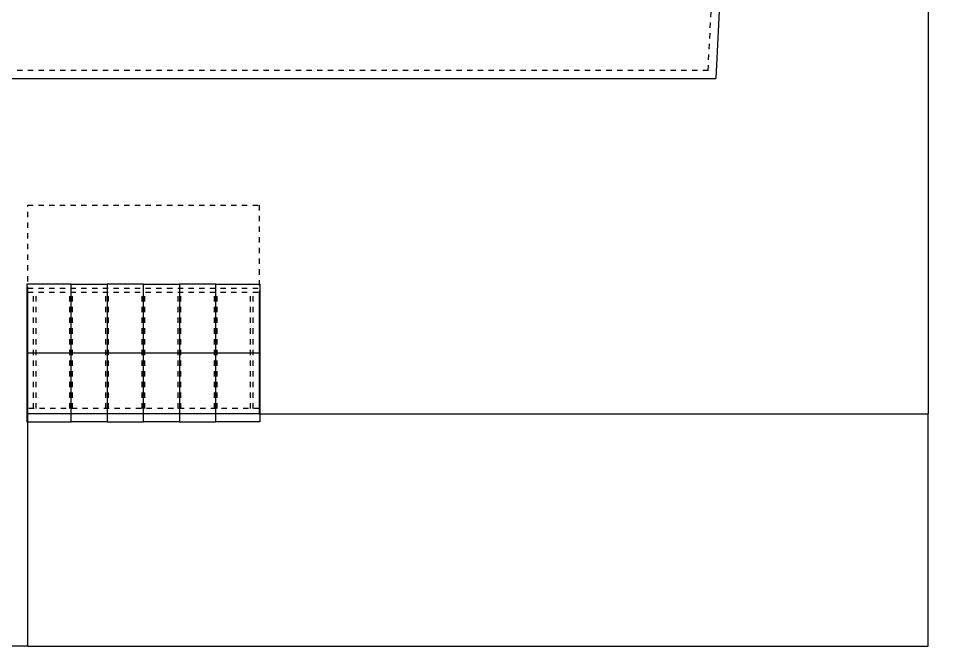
# Model space of a CAD drawing. Extents: x -405 to 153754, y -2585 to 66147.
# Drawn here: x 118671 to 153754, y -2585 to 20863 of the extents above; entities that cross this region are included whole.
import ezdxf

# ---------------------------------------------------------------- set-up
doc = ezdxf.new("R2010")
doc.units = 0
doc.header["$LTSCALE"] = 100
doc.header["$MEASUREMENT"] = 0
doc.linetypes.add('KL', pattern=[4, 2, -2])
doc.layers.add('M00402', color=7, linetype='CONTINUOUS')
doc.layers.add('M06001', color=7, linetype='CONTINUOUS')

msp = doc.modelspace()

# ---------------------------------------------------------------- linework, layer by layer
at = {"layer": 'M00402'}
for p, q in [((145689, 37575), (144697, 18630)), ((104230, 18630), (144697, 18630)), ((119005, -2585), (119005, 10650)), ((127645, 10650), (127645, 6095)), ((127645, 6095), (119005, 6095)), ((127645, 6095), (152635, 6095)), ((152635, -2585), (152635, 6095)), ((119005, -2585), (152635, -2585))]:
    msp.add_line(p, q, dxfattribs=at)
at = {"layer": 'M00402', "linetype": 'KL'}
for p, q in [((144412, 18930), (145374, 37291)), ((144412, 18930), (104230, 18930)), ((119005, 10800), (127645, 10800)), ((119005, 10650), (127645, 10650)), ((119225, 6295), (119225, 10650)), ((119325, 6295), (119325, 10650)), ((120575, 6295), (120575, 10650)), ((120675, 6295), (120675, 10650)), ((121925, 6295), (121925, 10650)), ((122025, 6295), (122025, 10650)), ((123275, 6295), (123275, 10650)), ((123375, 6295), (123375, 10650)), ((124625, 6295), (124625, 10650)), ((124725, 6295), (124725, 10650)), ((125975, 6295), (125975, 10650)), ((126075, 6295), (126075, 10650)), ((127325, 6295), (127325, 10650)), ((127425, 6295), (127425, 10650)), ((127645, 6295), (119005, 6295))]:
    msp.add_line(p, q, dxfattribs=at)
at = {"layer": 'M00402'}
for points in [[(114862, 56018), (126277, 55420), (126248, 54871), (126153, 54876), (125764, 47451), (138507, 46783), (138896, 54208), (138801, 54213), (139426, 66147), (150841, 65548), (149587, 41631), (149492, 41636), (149375, 39395), (153754, 39166), (153083, 26367), (148704, 26597), (148542, 23505), (152635, 23505), (152635, 6095)], [(119005, -2585), (101595, -2585), (101595, 7481)]]:
    msp.add_lwpolyline(points, dxfattribs=at)
at = {"layer": 'M00402', "linetype": 'KL'}
msp.add_lwpolyline([(119005, 10650), (119005, 13900), (127645, 13900), (127645, 10650)], dxfattribs=at)
at = {"layer": 'M06001'}
msp.add_line((118975, 8379), (127675, 8379), dxfattribs=at)
for points in [[(118975, 5795), (120625, 5795), (120625, 10950), (118975, 10950)], [(121975, 5795), (120625, 5795), (120625, 10950), (121975, 10950)], [(121975, 5795), (123325, 5795), (123325, 10950), (121975, 10950)], [(124675, 5795), (123325, 5795), (123325, 10950), (124675, 10950)], [(124675, 5795), (126025, 5795), (126025, 10950), (124675, 10950)], [(127675, 5795), (126025, 5795), (126025, 10950), (127675, 10950)]]:
    msp.add_lwpolyline(points, close=True, dxfattribs=at)

doc.saveas('drawing.dxf')
